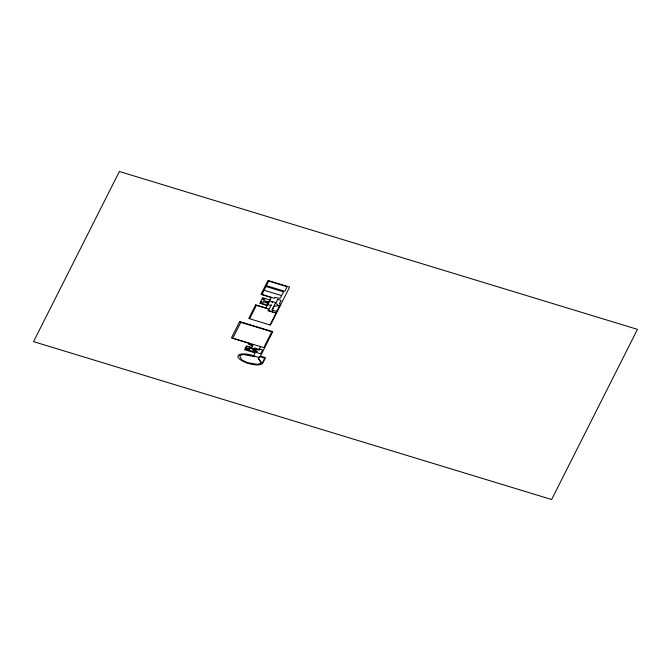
<?xml version="1.0" encoding="UTF-8"?>
<svg xmlns="http://www.w3.org/2000/svg" width="671" height="671" viewBox="0 0 671 671"><rect width="100%" height="100%" fill="white"/><g stroke="black" fill="none" stroke-linecap="round" stroke-linejoin="round"><path stroke-width="1.01" d="M249.696 318.608L256.397 305.313L268.719 309.063L267.947 310.606L276.033 313.072L270.103 324.831M264.148 290.14L265.984 286.5L283.481 291.835L281.644 295.475M265.07 298.587L264.827 299.073L262.931 298.494L262.453 299.459L264.34 300.038L263.133 302.411L261.245 301.841L260.751 302.822L267.05 305.263L268.065 303.25L264.55 302.176L265.154 300.985L268.668 302.059L269.708 299.996M250.124 343.586L249.696 344.441L252.984 345.448L251.784 347.83L247.18 346.429L246.349 348.09L249.084 348.92L249.595 347.922L255.45 349.708L254.988 350.623L257.203 351.294L256.565 352.56L260.633 353.802L262.579 349.935L259.887 349.121L259.367 350.145L254.225 348.576L254.544 347.955L259.182 349.373L260.507 346.748M272.309 310.027L274.431 305.817L276.251 306.194A7.566 2.617 15.6 0 0 277.576 305.498L279.698 306.144L277.593 305.456A6.408 2.214 15.6 0 0 277.207 304.265L275.596 303.594L277.744 299.333L281.141 300.365L279.346 303.929L280.621 304.315L275.789 312.879L268.4 310.631L271.352 304.777L270.455 305.464L268.006 304.718L268.71 303.317L266.06 302.512L266.521 301.589L269.172 302.395L269.935 300.893L272.384 301.64L271.914 302.554L272.401 302.705L272.862 301.782L275.672 302.638L271.94 310.019L276.569 311.327M119.379 171.482L33.55 341.631L551.621 499.518L637.45 329.369L119.379 171.482M239.69 321.552L231.428 337.941L249.042 343.309L248.53 344.324L252.548 345.548L251.55 347.528L246.433 345.968L244.554 349.683L255.072 352.896L253.621 355.773L251.617 355.118A12.9 4.454 15.6 0 0 238.004 355.94A12.9 4.454 15.6 0 0 249.243 363.707A12.9 4.454 15.6 0 0 262.856 362.877L265.481 357.677L260.423 356.142L272.787 331.633L239.69 321.552M240.788 322.357L232.812 338.167L263.812 347.62L271.797 331.801L240.788 322.357M255.659 304.852L248.782 318.482L270.455 325.083L289.629 287.071L267.964 280.461L260.969 294.334L271.285 297.479L270.036 299.962L262.646 297.714L259.828 303.309L267.209 305.557L265.976 307.997L255.659 304.852M264.089 290.258L261.95 294.502L274.422 298.301L274.9 297.354L276.2 297.756A4.336 1.501 15.6 0 0 280.688 297.555L281.661 295.617L264.089 290.258M268.702 281.107L266.404 285.67L284.823 291.281L287.121 286.718L268.702 281.107M245.913 348.09L245.41 349.096L248.522 350.044L249.025 349.037L245.913 348.09M249.704 348.106L248.673 350.153L252.732 351.394L253.37 350.128L254.754 350.547L255.148 349.759L249.704 348.106M253.63 350.337L253.118 351.352L256.255 352.309L256.767 351.294L253.63 350.337M254.795 356.158L254.527 356.695L243.212 354.431L239.597 355.689L241.778 359.908L247.565 362.684L257.58 364.345L261.254 363.128L258.234 358.431L258.771 357.375L254.795 356.158M259.501 356.553L258.771 358.499L261.053 362.139L262.546 362.592L264.777 358.163L259.501 356.553"/></g></svg>
